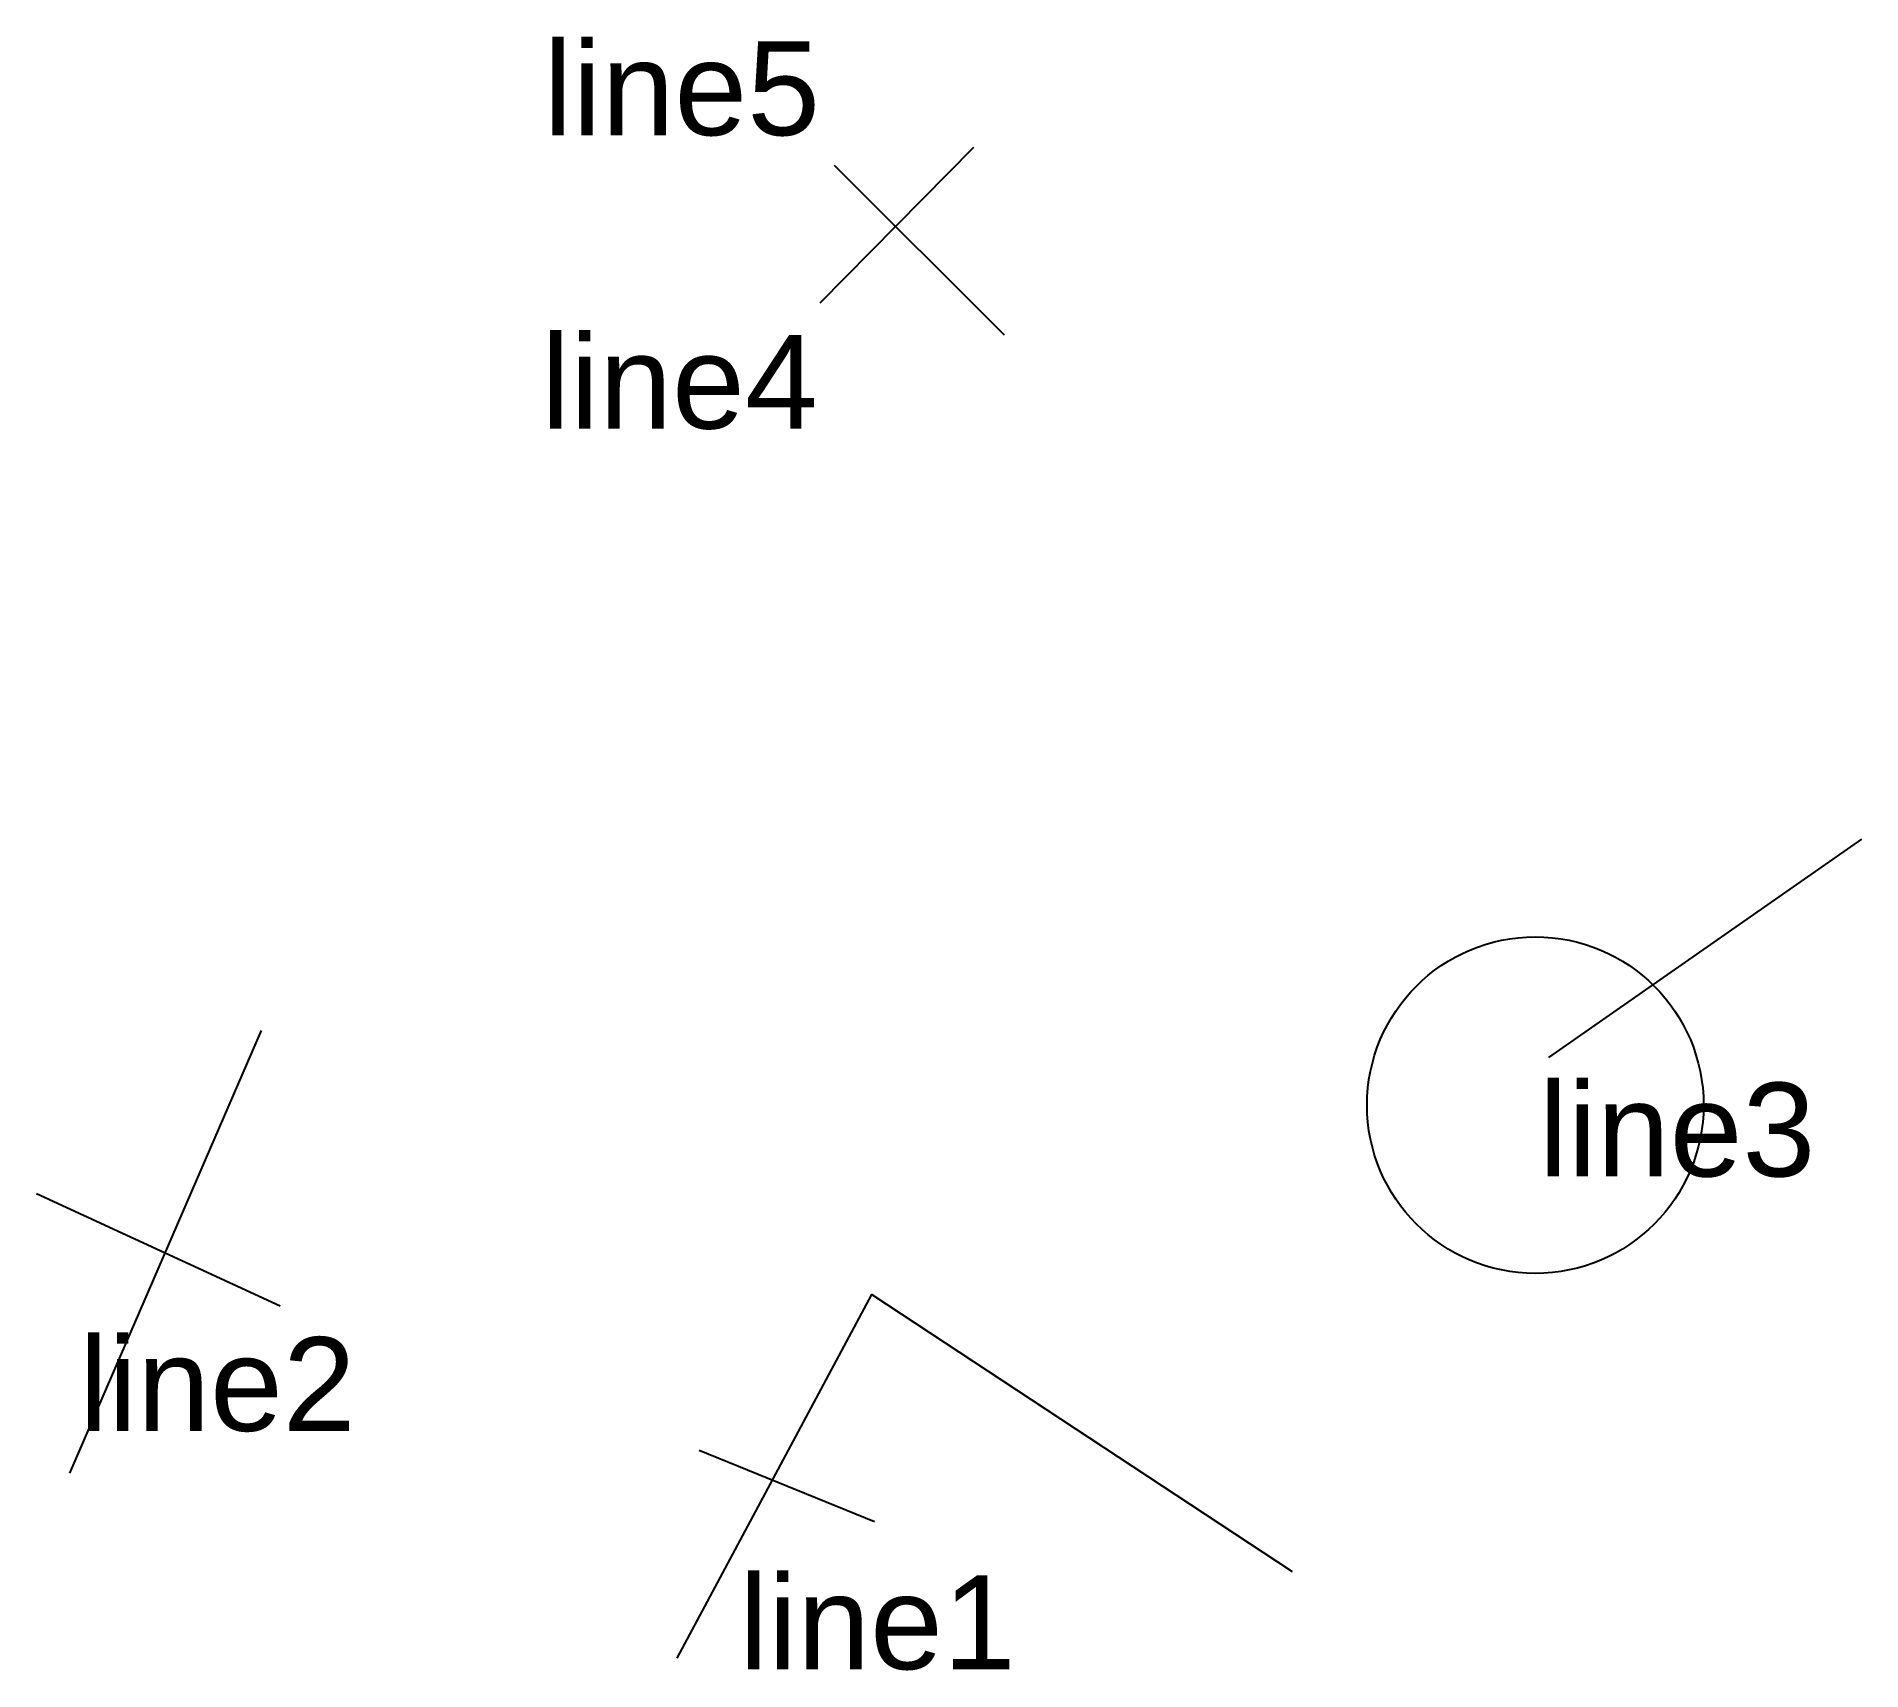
# Model space of a CAD drawing. Header units: millimetres. Extents: x 640 to 2587, y 841 to 2584.
import ezdxf

# ---------------------------------------------------------------- set-up
doc = ezdxf.new("R2010")
doc.units = ezdxf.units.MM
doc.layers.add('ignored', color=3, linetype='Continuous')
doc.styles.get("Standard").update_dxf_attribs({"font": 'arial.ttf'})

msp = doc.modelspace()

# ---------------------------------------------------------------- linework, layer by layer
msp.add_line((675.5, 1051.7), (879.9, 1523.7))
msp.add_lwpolyline([(1323.4, 854.1), (1531.3, 1242.1), (1979.6, 946.8)])
msp.add_circle((2239, 1444.2), 179.5)
at = {"layer": 'ignored'}
for p, q in [((1476, 2300), (1640, 2466)), ((1491.1, 2447), (1672.2, 2265.9)), ((2587, 1728), (2253, 1495)), ((640, 1350), (900, 1230)), ((1347, 1076), (1534, 1000))]:
    msp.add_line(p, q, dxfattribs=at)

# ---------------------------------------------------------------- texts
at = {"layer": 'ignored', "char_height": 100, "attachment_point": 1}
for s, insert in [('line5', (1180.8, 2578.9)), ('line4', (1178.3, 2265.9)), ('line3', (2242.6, 1468.1)), ('line2', (685.4, 1196.6)), ('line1', (1389.6, 942.4))]:
    msp.add_mtext_dynamic_manual_height_columns(s, width=690.934, gutter_width=12.5, heights=[0], dxfattribs=dict(at, insert=insert))

doc.saveas('drawing.dxf')
